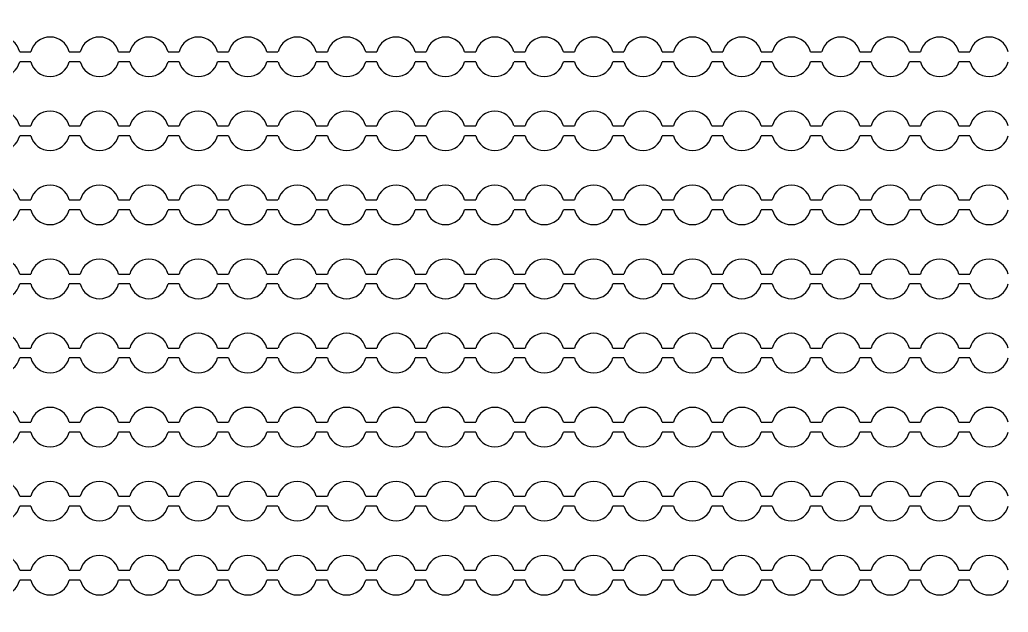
# Model space of a CAD drawing. Extents: x 4056 to 105656, y 4120 to 105720.
# Drawn here: x 59891 to 60891, y 70862 to 71462 of the extents above; entities that cross this region are included whole.
import ezdxf

# ---------------------------------------------------------------- set-up
doc = ezdxf.new("R2010")
doc.units = 13
doc.header["$MEASUREMENT"] = 0
doc.layers.add('Main Layer', color=7, linetype='Continuous', lineweight=0)

msp = doc.modelspace()

# ---------------------------------------------------------------- linework, layer by layer
for p, q in [((59890.9, 71429.2), (59902.1, 71429.2)), ((59940.9, 71429.2), (59952.1, 71429.2)), ((59990.9, 71429.2), (60002.1, 71429.2)), ((60040.9, 71429.2), (60052.1, 71429.2)), ((60090.9, 71429.2), (60102.1, 71429.2)), ((60140.9, 71429.2), (60152.1, 71429.2)), ((60190.9, 71429.2), (60202.1, 71429.2)), ((60240.9, 71429.2), (60252.1, 71429.2)), ((60290.9, 71429.2), (60302.1, 71429.2)), ((60340.9, 71429.2), (60352.1, 71429.2)), ((60390.9, 71429.2), (60402.1, 71429.2)), ((60440.9, 71429.2), (60452.1, 71429.2)), ((60490.9, 71429.2), (60502.1, 71429.2)), ((60540.9, 71429.2), (60552.1, 71429.2)), ((60590.9, 71429.2), (60602.1, 71429.2)), ((60640.9, 71429.2), (60652.1, 71429.2)), ((60690.9, 71429.2), (60702.1, 71429.2)), ((60740.9, 71429.2), (60752.1, 71429.2)), ((60790.9, 71429.2), (60802.1, 71429.2)), ((60840.9, 71429.2), (60852.1, 71429.2)), ((59902.1, 71419.2), (59890.9, 71419.2)), ((59952.1, 71419.2), (59940.9, 71419.2)), ((60002.1, 71419.2), (59990.9, 71419.2)), ((60052.1, 71419.2), (60040.9, 71419.2)), ((60102.1, 71419.2), (60090.9, 71419.2)), ((60152.1, 71419.2), (60140.9, 71419.2)), ((60202.1, 71419.2), (60190.9, 71419.2)), ((60252.1, 71419.2), (60240.9, 71419.2)), ((60302.1, 71419.2), (60290.9, 71419.2)), ((60352.1, 71419.2), (60340.9, 71419.2)), ((60402.1, 71419.2), (60390.9, 71419.2)), ((60452.1, 71419.2), (60440.9, 71419.2)), ((60502.1, 71419.2), (60490.9, 71419.2)), ((60552.1, 71419.2), (60540.9, 71419.2)), ((60602.1, 71419.2), (60590.9, 71419.2)), ((60652.1, 71419.2), (60640.9, 71419.2)), ((60702.1, 71419.2), (60690.9, 71419.2)), ((60752.1, 71419.2), (60740.9, 71419.2)), ((60802.1, 71419.2), (60790.9, 71419.2)), ((60852.1, 71419.2), (60840.9, 71419.2)), ((59890.9, 71354.2), (59902.1, 71354.2)), ((59940.9, 71354.2), (59952.1, 71354.2)), ((59990.9, 71354.2), (60002.1, 71354.2)), ((60040.9, 71354.2), (60052.1, 71354.2)), ((60090.9, 71354.2), (60102.1, 71354.2)), ((60140.9, 71354.2), (60152.1, 71354.2)), ((60190.9, 71354.2), (60202.1, 71354.2)), ((60240.9, 71354.2), (60252.1, 71354.2)), ((60290.9, 71354.2), (60302.1, 71354.2)), ((60340.9, 71354.2), (60352.1, 71354.2)), ((60390.9, 71354.2), (60402.1, 71354.2)), ((60440.9, 71354.2), (60452.1, 71354.2)), ((60490.9, 71354.2), (60502.1, 71354.2)), ((60540.9, 71354.2), (60552.1, 71354.2)), ((60590.9, 71354.2), (60602.1, 71354.2)), ((60640.9, 71354.2), (60652.1, 71354.2)), ((60690.9, 71354.2), (60702.1, 71354.2)), ((60740.9, 71354.2), (60752.1, 71354.2)), ((60790.9, 71354.2), (60802.1, 71354.2)), ((60840.9, 71354.2), (60852.1, 71354.2)), ((59902.1, 71344.2), (59890.9, 71344.2)), ((59952.1, 71344.2), (59940.9, 71344.2)), ((60002.1, 71344.2), (59990.9, 71344.2)), ((60052.1, 71344.2), (60040.9, 71344.2)), ((60102.1, 71344.2), (60090.9, 71344.2)), ((60152.1, 71344.2), (60140.9, 71344.2)), ((60202.1, 71344.2), (60190.9, 71344.2)), ((60252.1, 71344.2), (60240.9, 71344.2)), ((60302.1, 71344.2), (60290.9, 71344.2)), ((60352.1, 71344.2), (60340.9, 71344.2)), ((60402.1, 71344.2), (60390.9, 71344.2)), ((60452.1, 71344.2), (60440.9, 71344.2)), ((60502.1, 71344.2), (60490.9, 71344.2)), ((60552.1, 71344.2), (60540.9, 71344.2)), ((60602.1, 71344.2), (60590.9, 71344.2)), ((60652.1, 71344.2), (60640.9, 71344.2)), ((60702.1, 71344.2), (60690.9, 71344.2)), ((60752.1, 71344.2), (60740.9, 71344.2)), ((60802.1, 71344.2), (60790.9, 71344.2)), ((60852.1, 71344.2), (60840.9, 71344.2)), ((59890.9, 71279.2), (59902.1, 71279.2)), ((59940.9, 71279.2), (59952.1, 71279.2)), ((59990.9, 71279.2), (60002.1, 71279.2)), ((60040.9, 71279.2), (60052.1, 71279.2)), ((60090.9, 71279.2), (60102.1, 71279.2)), ((60140.9, 71279.2), (60152.1, 71279.2)), ((60190.9, 71279.2), (60202.1, 71279.2)), ((60240.9, 71279.2), (60252.1, 71279.2)), ((60290.9, 71279.2), (60302.1, 71279.2)), ((60340.9, 71279.2), (60352.1, 71279.2)), ((60390.9, 71279.2), (60402.1, 71279.2)), ((60440.9, 71279.2), (60452.1, 71279.2)), ((60490.9, 71279.2), (60502.1, 71279.2)), ((60540.9, 71279.2), (60552.1, 71279.2)), ((60590.9, 71279.2), (60602.1, 71279.2)), ((60640.9, 71279.2), (60652.1, 71279.2)), ((60690.9, 71279.2), (60702.1, 71279.2)), ((60740.9, 71279.2), (60752.1, 71279.2)), ((60790.9, 71279.2), (60802.1, 71279.2)), ((60840.9, 71279.2), (60852.1, 71279.2)), ((59902.1, 71269.2), (59890.9, 71269.2)), ((59952.1, 71269.2), (59940.9, 71269.2)), ((60002.1, 71269.2), (59990.9, 71269.2)), ((60052.1, 71269.2), (60040.9, 71269.2)), ((60102.1, 71269.2), (60090.9, 71269.2)), ((60152.1, 71269.2), (60140.9, 71269.2)), ((60202.1, 71269.2), (60190.9, 71269.2)), ((60252.1, 71269.2), (60240.9, 71269.2)), ((60302.1, 71269.2), (60290.9, 71269.2)), ((60352.1, 71269.2), (60340.9, 71269.2)), ((60402.1, 71269.2), (60390.9, 71269.2)), ((60452.1, 71269.2), (60440.9, 71269.2)), ((60502.1, 71269.2), (60490.9, 71269.2)), ((60552.1, 71269.2), (60540.9, 71269.2)), ((60602.1, 71269.2), (60590.9, 71269.2)), ((60652.1, 71269.2), (60640.9, 71269.2)), ((60702.1, 71269.2), (60690.9, 71269.2)), ((60752.1, 71269.2), (60740.9, 71269.2)), ((60802.1, 71269.2), (60790.9, 71269.2)), ((60852.1, 71269.2), (60840.9, 71269.2)), ((59890.9, 71204.2), (59902.1, 71204.2)), ((59940.9, 71204.2), (59952.1, 71204.2)), ((59990.9, 71204.2), (60002.1, 71204.2)), ((60040.9, 71204.2), (60052.1, 71204.2)), ((60090.9, 71204.2), (60102.1, 71204.2)), ((60140.9, 71204.2), (60152.1, 71204.2)), ((60190.9, 71204.2), (60202.1, 71204.2)), ((60240.9, 71204.2), (60252.1, 71204.2)), ((60290.9, 71204.2), (60302.1, 71204.2)), ((60340.9, 71204.2), (60352.1, 71204.2)), ((60390.9, 71204.2), (60402.1, 71204.2)), ((60440.9, 71204.2), (60452.1, 71204.2)), ((60490.9, 71204.2), (60502.1, 71204.2)), ((60540.9, 71204.2), (60552.1, 71204.2)), ((60590.9, 71204.2), (60602.1, 71204.2)), ((60640.9, 71204.2), (60652.1, 71204.2)), ((60690.9, 71204.2), (60702.1, 71204.2)), ((60740.9, 71204.2), (60752.1, 71204.2)), ((60790.9, 71204.2), (60802.1, 71204.2)), ((60840.9, 71204.2), (60852.1, 71204.2)), ((59902.1, 71194.2), (59890.9, 71194.2)), ((59952.1, 71194.2), (59940.9, 71194.2)), ((60002.1, 71194.2), (59990.9, 71194.2)), ((60052.1, 71194.2), (60040.9, 71194.2)), ((60102.1, 71194.2), (60090.9, 71194.2)), ((60152.1, 71194.2), (60140.9, 71194.2)), ((60202.1, 71194.2), (60190.9, 71194.2)), ((60252.1, 71194.2), (60240.9, 71194.2)), ((60302.1, 71194.2), (60290.9, 71194.2)), ((60352.1, 71194.2), (60340.9, 71194.2)), ((60402.1, 71194.2), (60390.9, 71194.2)), ((60452.1, 71194.2), (60440.9, 71194.2)), ((60502.1, 71194.2), (60490.9, 71194.2)), ((60552.1, 71194.2), (60540.9, 71194.2)), ((60602.1, 71194.2), (60590.9, 71194.2)), ((60652.1, 71194.2), (60640.9, 71194.2)), ((60702.1, 71194.2), (60690.9, 71194.2)), ((60752.1, 71194.2), (60740.9, 71194.2)), ((60802.1, 71194.2), (60790.9, 71194.2)), ((60852.1, 71194.2), (60840.9, 71194.2)), ((59890.9, 71129.2), (59902.1, 71129.2)), ((59940.9, 71129.2), (59952.1, 71129.2)), ((59990.9, 71129.2), (60002.1, 71129.2)), ((60040.9, 71129.2), (60052.1, 71129.2)), ((60090.9, 71129.2), (60102.1, 71129.2)), ((60140.9, 71129.2), (60152.1, 71129.2)), ((60190.9, 71129.2), (60202.1, 71129.2)), ((60240.9, 71129.2), (60252.1, 71129.2)), ((60290.9, 71129.2), (60302.1, 71129.2)), ((60340.9, 71129.2), (60352.1, 71129.2)), ((60390.9, 71129.2), (60402.1, 71129.2)), ((60440.9, 71129.2), (60452.1, 71129.2)), ((60490.9, 71129.2), (60502.1, 71129.2)), ((60540.9, 71129.2), (60552.1, 71129.2)), ((60590.9, 71129.2), (60602.1, 71129.2)), ((60640.9, 71129.2), (60652.1, 71129.2)), ((60690.9, 71129.2), (60702.1, 71129.2)), ((60740.9, 71129.2), (60752.1, 71129.2)), ((60790.9, 71129.2), (60802.1, 71129.2)), ((60840.9, 71129.2), (60852.1, 71129.2)), ((59902.1, 71119.2), (59890.9, 71119.2)), ((59952.1, 71119.2), (59940.9, 71119.2)), ((60002.1, 71119.2), (59990.9, 71119.2)), ((60052.1, 71119.2), (60040.9, 71119.2)), ((60102.1, 71119.2), (60090.9, 71119.2)), ((60152.1, 71119.2), (60140.9, 71119.2)), ((60202.1, 71119.2), (60190.9, 71119.2)), ((60252.1, 71119.2), (60240.9, 71119.2)), ((60302.1, 71119.2), (60290.9, 71119.2)), ((60352.1, 71119.2), (60340.9, 71119.2)), ((60402.1, 71119.2), (60390.9, 71119.2)), ((60452.1, 71119.2), (60440.9, 71119.2)), ((60502.1, 71119.2), (60490.9, 71119.2)), ((60552.1, 71119.2), (60540.9, 71119.2)), ((60602.1, 71119.2), (60590.9, 71119.2)), ((60652.1, 71119.2), (60640.9, 71119.2)), ((60702.1, 71119.2), (60690.9, 71119.2)), ((60752.1, 71119.2), (60740.9, 71119.2)), ((60802.1, 71119.2), (60790.9, 71119.2)), ((60852.1, 71119.2), (60840.9, 71119.2)), ((59890.9, 71054.2), (59902.1, 71054.2)), ((59940.9, 71054.2), (59952.1, 71054.2)), ((59990.9, 71054.2), (60002.1, 71054.2)), ((60040.9, 71054.2), (60052.1, 71054.2)), ((60090.9, 71054.2), (60102.1, 71054.2)), ((60140.9, 71054.2), (60152.1, 71054.2)), ((60190.9, 71054.2), (60202.1, 71054.2)), ((60240.9, 71054.2), (60252.1, 71054.2)), ((60290.9, 71054.2), (60302.1, 71054.2)), ((60340.9, 71054.2), (60352.1, 71054.2)), ((60390.9, 71054.2), (60402.1, 71054.2)), ((60440.9, 71054.2), (60452.1, 71054.2)), ((60490.9, 71054.2), (60502.1, 71054.2)), ((60540.9, 71054.2), (60552.1, 71054.2)), ((60590.9, 71054.2), (60602.1, 71054.2)), ((60640.9, 71054.2), (60652.1, 71054.2)), ((60690.9, 71054.2), (60702.1, 71054.2)), ((60740.9, 71054.2), (60752.1, 71054.2)), ((60790.9, 71054.2), (60802.1, 71054.2)), ((60840.9, 71054.2), (60852.1, 71054.2)), ((59902.1, 71044.2), (59890.9, 71044.2)), ((59952.1, 71044.2), (59940.9, 71044.2)), ((60002.1, 71044.2), (59990.9, 71044.2)), ((60052.1, 71044.2), (60040.9, 71044.2)), ((60102.1, 71044.2), (60090.9, 71044.2)), ((60152.1, 71044.2), (60140.9, 71044.2)), ((60202.1, 71044.2), (60190.9, 71044.2)), ((60252.1, 71044.2), (60240.9, 71044.2)), ((60302.1, 71044.2), (60290.9, 71044.2)), ((60352.1, 71044.2), (60340.9, 71044.2)), ((60402.1, 71044.2), (60390.9, 71044.2)), ((60452.1, 71044.2), (60440.9, 71044.2)), ((60502.1, 71044.2), (60490.9, 71044.2)), ((60552.1, 71044.2), (60540.9, 71044.2)), ((60602.1, 71044.2), (60590.9, 71044.2)), ((60652.1, 71044.2), (60640.9, 71044.2)), ((60702.1, 71044.2), (60690.9, 71044.2)), ((60752.1, 71044.2), (60740.9, 71044.2)), ((60802.1, 71044.2), (60790.9, 71044.2)), ((60852.1, 71044.2), (60840.9, 71044.2)), ((59890.9, 70979.2), (59902.1, 70979.2)), ((59940.9, 70979.2), (59952.1, 70979.2)), ((59990.9, 70979.2), (60002.1, 70979.2)), ((60040.9, 70979.2), (60052.1, 70979.2)), ((60090.9, 70979.2), (60102.1, 70979.2)), ((60140.9, 70979.2), (60152.1, 70979.2)), ((60190.9, 70979.2), (60202.1, 70979.2)), ((60240.9, 70979.2), (60252.1, 70979.2)), ((60290.9, 70979.2), (60302.1, 70979.2)), ((60340.9, 70979.2), (60352.1, 70979.2)), ((60390.9, 70979.2), (60402.1, 70979.2)), ((60440.9, 70979.2), (60452.1, 70979.2)), ((60490.9, 70979.2), (60502.1, 70979.2)), ((60540.9, 70979.2), (60552.1, 70979.2)), ((60590.9, 70979.2), (60602.1, 70979.2)), ((60640.9, 70979.2), (60652.1, 70979.2)), ((60690.9, 70979.2), (60702.1, 70979.2)), ((60740.9, 70979.2), (60752.1, 70979.2)), ((60790.9, 70979.2), (60802.1, 70979.2)), ((60840.9, 70979.2), (60852.1, 70979.2)), ((59902.1, 70969.2), (59890.9, 70969.2)), ((59952.1, 70969.2), (59940.9, 70969.2)), ((60002.1, 70969.2), (59990.9, 70969.2)), ((60052.1, 70969.2), (60040.9, 70969.2)), ((60102.1, 70969.2), (60090.9, 70969.2)), ((60152.1, 70969.2), (60140.9, 70969.2)), ((60202.1, 70969.2), (60190.9, 70969.2)), ((60252.1, 70969.2), (60240.9, 70969.2)), ((60302.1, 70969.2), (60290.9, 70969.2)), ((60352.1, 70969.2), (60340.9, 70969.2)), ((60402.1, 70969.2), (60390.9, 70969.2)), ((60452.1, 70969.2), (60440.9, 70969.2)), ((60502.1, 70969.2), (60490.9, 70969.2)), ((60552.1, 70969.2), (60540.9, 70969.2)), ((60602.1, 70969.2), (60590.9, 70969.2)), ((60652.1, 70969.2), (60640.9, 70969.2)), ((60702.1, 70969.2), (60690.9, 70969.2)), ((60752.1, 70969.2), (60740.9, 70969.2)), ((60802.1, 70969.2), (60790.9, 70969.2)), ((60852.1, 70969.2), (60840.9, 70969.2)), ((59890.9, 70904.2), (59902.1, 70904.2)), ((59940.9, 70904.2), (59952.1, 70904.2)), ((59990.9, 70904.2), (60002.1, 70904.2)), ((60040.9, 70904.2), (60052.1, 70904.2)), ((60090.9, 70904.2), (60102.1, 70904.2)), ((60140.9, 70904.2), (60152.1, 70904.2)), ((60190.9, 70904.2), (60202.1, 70904.2)), ((60240.9, 70904.2), (60252.1, 70904.2)), ((60290.9, 70904.2), (60302.1, 70904.2)), ((60340.9, 70904.2), (60352.1, 70904.2)), ((60390.9, 70904.2), (60402.1, 70904.2)), ((60440.9, 70904.2), (60452.1, 70904.2)), ((60490.9, 70904.2), (60502.1, 70904.2)), ((60540.9, 70904.2), (60552.1, 70904.2)), ((60590.9, 70904.2), (60602.1, 70904.2)), ((60640.9, 70904.2), (60652.1, 70904.2)), ((60690.9, 70904.2), (60702.1, 70904.2)), ((60740.9, 70904.2), (60752.1, 70904.2)), ((60790.9, 70904.2), (60802.1, 70904.2)), ((60840.9, 70904.2), (60852.1, 70904.2)), ((59902.1, 70894.2), (59890.9, 70894.2)), ((59952.1, 70894.2), (59940.9, 70894.2)), ((60002.1, 70894.2), (59990.9, 70894.2)), ((60052.1, 70894.2), (60040.9, 70894.2)), ((60102.1, 70894.2), (60090.9, 70894.2)), ((60152.1, 70894.2), (60140.9, 70894.2)), ((60202.1, 70894.2), (60190.9, 70894.2)), ((60252.1, 70894.2), (60240.9, 70894.2)), ((60302.1, 70894.2), (60290.9, 70894.2)), ((60352.1, 70894.2), (60340.9, 70894.2)), ((60402.1, 70894.2), (60390.9, 70894.2)), ((60452.1, 70894.2), (60440.9, 70894.2)), ((60502.1, 70894.2), (60490.9, 70894.2)), ((60552.1, 70894.2), (60540.9, 70894.2)), ((60602.1, 70894.2), (60590.9, 70894.2)), ((60652.1, 70894.2), (60640.9, 70894.2)), ((60702.1, 70894.2), (60690.9, 70894.2)), ((60752.1, 70894.2), (60740.9, 70894.2)), ((60802.1, 70894.2), (60790.9, 70894.2)), ((60852.1, 70894.2), (60840.9, 70894.2))]:
    msp.add_line(p, q)
at = {"lineweight": 0}
msp.add_circle((61011.6, 73976.1), 11000, dxfattribs=at)
for centre, start, end in [((59871.5, 71424.2), 14.4775, 165.5225), ((59921.5, 71424.2), 14.4775, 165.5225), ((59971.5, 71424.2), 14.4775, 165.5225), ((60021.5, 71424.2), 14.4775, 165.5225), ((60071.5, 71424.2), 14.4775, 165.5225), ((60121.5, 71424.2), 14.4775, 165.5225), ((60171.5, 71424.2), 14.4775, 165.5225), ((60221.5, 71424.2), 14.4775, 165.5225), ((60271.5, 71424.2), 14.4775, 165.5225), ((60321.5, 71424.2), 14.4775, 165.5225), ((60371.5, 71424.2), 14.4775, 165.5225), ((60421.5, 71424.2), 14.4775, 165.5225), ((60471.5, 71424.2), 14.4775, 165.5225), ((60521.5, 71424.2), 14.4775, 165.5225), ((60571.5, 71424.2), 14.4775, 165.5225), ((60621.5, 71424.2), 14.4775, 165.5225), ((60671.5, 71424.2), 14.4775, 165.5225), ((60721.5, 71424.2), 14.4775, 165.5225), ((60771.5, 71424.2), 14.4775, 165.5225), ((60821.5, 71424.2), 14.4775, 165.5225), ((60871.5, 71424.2), 14.4775, 165.5225), ((59871.5, 71424.2), 194.4775, 345.5225), ((59921.5, 71424.2), 194.4775, 345.5225), ((59971.5, 71424.2), 194.4775, 345.5225), ((60021.5, 71424.2), 194.4775, 345.5225), ((60071.5, 71424.2), 194.4775, 345.5225), ((60121.5, 71424.2), 194.4775, 345.5225), ((60171.5, 71424.2), 194.4775, 345.5225), ((60221.5, 71424.2), 194.4775, 345.5225), ((60271.5, 71424.2), 194.4775, 345.5225), ((60321.5, 71424.2), 194.4775, 345.5225), ((60371.5, 71424.2), 194.4775, 345.5225), ((60421.5, 71424.2), 194.4775, 345.5225), ((60471.5, 71424.2), 194.4775, 345.5225), ((60521.5, 71424.2), 194.4775, 345.5225), ((60571.5, 71424.2), 194.4775, 345.5225), ((60621.5, 71424.2), 194.4775, 345.5225), ((60671.5, 71424.2), 194.4775, 345.5225), ((60721.5, 71424.2), 194.4775, 345.5225), ((60771.5, 71424.2), 194.4775, 345.5225), ((60821.5, 71424.2), 194.4775, 345.5225), ((60871.5, 71424.2), 194.4775, 345.5225), ((59871.5, 71349.2), 14.4775, 165.5225), ((59921.5, 71349.2), 14.4775, 165.5225), ((59971.5, 71349.2), 14.4775, 165.5225), ((60021.5, 71349.2), 14.4775, 165.5225), ((60071.5, 71349.2), 14.4775, 165.5225), ((60121.5, 71349.2), 14.4775, 165.5225), ((60171.5, 71349.2), 14.4775, 165.5225), ((60221.5, 71349.2), 14.4775, 165.5225), ((60271.5, 71349.2), 14.4775, 165.5225), ((60321.5, 71349.2), 14.4775, 165.5225), ((60371.5, 71349.2), 14.4775, 165.5225), ((60421.5, 71349.2), 14.4775, 165.5225), ((60471.5, 71349.2), 14.4775, 165.5225), ((60521.5, 71349.2), 14.4775, 165.5225), ((60571.5, 71349.2), 14.4775, 165.5225), ((60621.5, 71349.2), 14.4775, 165.5225), ((60671.5, 71349.2), 14.4775, 165.5225), ((60721.5, 71349.2), 14.4775, 165.5225), ((60771.5, 71349.2), 14.4775, 165.5225), ((60821.5, 71349.2), 14.4775, 165.5225), ((60871.5, 71349.2), 14.4775, 165.5225), ((59871.5, 71349.2), 194.4775, 345.5225), ((59921.5, 71349.2), 194.4775, 345.5225), ((59971.5, 71349.2), 194.4775, 345.5225), ((60021.5, 71349.2), 194.4775, 345.5225), ((60071.5, 71349.2), 194.4775, 345.5225), ((60121.5, 71349.2), 194.4775, 345.5225), ((60171.5, 71349.2), 194.4775, 345.5225), ((60221.5, 71349.2), 194.4775, 345.5225), ((60271.5, 71349.2), 194.4775, 345.5225), ((60321.5, 71349.2), 194.4775, 345.5225), ((60371.5, 71349.2), 194.4775, 345.5225), ((60421.5, 71349.2), 194.4775, 345.5225), ((60471.5, 71349.2), 194.4775, 345.5225), ((60521.5, 71349.2), 194.4775, 345.5225), ((60571.5, 71349.2), 194.4775, 345.5225), ((60621.5, 71349.2), 194.4775, 345.5225), ((60671.5, 71349.2), 194.4775, 345.5225), ((60721.5, 71349.2), 194.4775, 345.5225), ((60771.5, 71349.2), 194.4775, 345.5225), ((60821.5, 71349.2), 194.4775, 345.5225), ((60871.5, 71349.2), 194.4775, 345.5225), ((59871.5, 71274.2), 14.4775, 165.5225), ((59921.5, 71274.2), 14.4775, 165.5225), ((59971.5, 71274.2), 14.4775, 165.5225), ((60021.5, 71274.2), 14.4775, 165.5225), ((60071.5, 71274.2), 14.4775, 165.5225), ((60121.5, 71274.2), 14.4775, 165.5225), ((60171.5, 71274.2), 14.4775, 165.5225), ((60221.5, 71274.2), 14.4775, 165.5225), ((60271.5, 71274.2), 14.4775, 165.5225), ((60321.5, 71274.2), 14.4775, 165.5225), ((60371.5, 71274.2), 14.4775, 165.5225), ((60421.5, 71274.2), 14.4775, 165.5225), ((60471.5, 71274.2), 14.4775, 165.5225), ((60521.5, 71274.2), 14.4775, 165.5225), ((60571.5, 71274.2), 14.4775, 165.5225), ((60621.5, 71274.2), 14.4775, 165.5225), ((60671.5, 71274.2), 14.4775, 165.5225), ((60721.5, 71274.2), 14.4775, 165.5225), ((60771.5, 71274.2), 14.4775, 165.5225), ((60821.5, 71274.2), 14.4775, 165.5225), ((60871.5, 71274.2), 14.4775, 165.5225), ((59871.5, 71274.2), 194.4775, 345.5225), ((59921.5, 71274.2), 194.4775, 345.5225), ((59971.5, 71274.2), 194.4775, 345.5225), ((60021.5, 71274.2), 194.4775, 345.5225), ((60071.5, 71274.2), 194.4775, 345.5225), ((60121.5, 71274.2), 194.4775, 345.5225), ((60171.5, 71274.2), 194.4775, 345.5225), ((60221.5, 71274.2), 194.4775, 345.5225), ((60271.5, 71274.2), 194.4775, 345.5225), ((60321.5, 71274.2), 194.4775, 345.5225), ((60371.5, 71274.2), 194.4775, 345.5225), ((60421.5, 71274.2), 194.4775, 345.5225), ((60471.5, 71274.2), 194.4775, 345.5225), ((60521.5, 71274.2), 194.4775, 345.5225), ((60571.5, 71274.2), 194.4775, 345.5225), ((60621.5, 71274.2), 194.4775, 345.5225), ((60671.5, 71274.2), 194.4775, 345.5225), ((60721.5, 71274.2), 194.4775, 345.5225), ((60771.5, 71274.2), 194.4775, 345.5225), ((60821.5, 71274.2), 194.4775, 345.5225), ((60871.5, 71274.2), 194.4775, 345.5225), ((59871.5, 71199.2), 14.4775, 165.5225), ((59921.5, 71199.2), 14.4775, 165.5225), ((59971.5, 71199.2), 14.4775, 165.5225), ((60021.5, 71199.2), 14.4775, 165.5225), ((60071.5, 71199.2), 14.4775, 165.5225), ((60121.5, 71199.2), 14.4775, 165.5225), ((60171.5, 71199.2), 14.4775, 165.5225), ((60221.5, 71199.2), 14.4775, 165.5225), ((60271.5, 71199.2), 14.4775, 165.5225), ((60321.5, 71199.2), 14.4775, 165.5225), ((60371.5, 71199.2), 14.4775, 165.5225), ((60421.5, 71199.2), 14.4775, 165.5225), ((60471.5, 71199.2), 14.4775, 165.5225), ((60521.5, 71199.2), 14.4775, 165.5225), ((60571.5, 71199.2), 14.4775, 165.5225), ((60621.5, 71199.2), 14.4775, 165.5225), ((60671.5, 71199.2), 14.4775, 165.5225), ((60721.5, 71199.2), 14.4775, 165.5225), ((60771.5, 71199.2), 14.4775, 165.5225), ((60821.5, 71199.2), 14.4775, 165.5225), ((60871.5, 71199.2), 14.4775, 165.5225), ((59871.5, 71199.2), 194.4775, 345.5225), ((59921.5, 71199.2), 194.4775, 345.5225), ((59971.5, 71199.2), 194.4775, 345.5225), ((60021.5, 71199.2), 194.4775, 345.5225), ((60071.5, 71199.2), 194.4775, 345.5225), ((60121.5, 71199.2), 194.4775, 345.5225), ((60171.5, 71199.2), 194.4775, 345.5225), ((60221.5, 71199.2), 194.4775, 345.5225), ((60271.5, 71199.2), 194.4775, 345.5225), ((60321.5, 71199.2), 194.4775, 345.5225), ((60371.5, 71199.2), 194.4775, 345.5225), ((60421.5, 71199.2), 194.4775, 345.5225), ((60471.5, 71199.2), 194.4775, 345.5225), ((60521.5, 71199.2), 194.4775, 345.5225), ((60571.5, 71199.2), 194.4775, 345.5225), ((60621.5, 71199.2), 194.4775, 345.5225), ((60671.5, 71199.2), 194.4775, 345.5225), ((60721.5, 71199.2), 194.4775, 345.5225), ((60771.5, 71199.2), 194.4775, 345.5225), ((60821.5, 71199.2), 194.4775, 345.5225), ((60871.5, 71199.2), 194.4775, 345.5225), ((59871.5, 71124.2), 14.4775, 165.5225), ((59921.5, 71124.2), 14.4775, 165.5225), ((59971.5, 71124.2), 14.4775, 165.5225), ((60021.5, 71124.2), 14.4775, 165.5225), ((60071.5, 71124.2), 14.4775, 165.5225), ((60121.5, 71124.2), 14.4775, 165.5225), ((60171.5, 71124.2), 14.4775, 165.5225), ((60221.5, 71124.2), 14.4775, 165.5225), ((60271.5, 71124.2), 14.4775, 165.5225), ((60321.5, 71124.2), 14.4775, 165.5225), ((60371.5, 71124.2), 14.4775, 165.5225), ((60421.5, 71124.2), 14.4775, 165.5225), ((60471.5, 71124.2), 14.4775, 165.5225), ((60521.5, 71124.2), 14.4775, 165.5225), ((60571.5, 71124.2), 14.4775, 165.5225), ((60621.5, 71124.2), 14.4775, 165.5225), ((60671.5, 71124.2), 14.4775, 165.5225), ((60721.5, 71124.2), 14.4775, 165.5225), ((60771.5, 71124.2), 14.4775, 165.5225), ((60821.5, 71124.2), 14.4775, 165.5225), ((60871.5, 71124.2), 14.4775, 165.5225), ((59871.5, 71124.2), 194.4775, 345.5225), ((59921.5, 71124.2), 194.4775, 345.5225), ((59971.5, 71124.2), 194.4775, 345.5225), ((60021.5, 71124.2), 194.4775, 345.5225), ((60071.5, 71124.2), 194.4775, 345.5225), ((60121.5, 71124.2), 194.4775, 345.5225), ((60171.5, 71124.2), 194.4775, 345.5225), ((60221.5, 71124.2), 194.4775, 345.5225), ((60271.5, 71124.2), 194.4775, 345.5225), ((60321.5, 71124.2), 194.4775, 345.5225), ((60371.5, 71124.2), 194.4775, 345.5225), ((60421.5, 71124.2), 194.4775, 345.5225), ((60471.5, 71124.2), 194.4775, 345.5225), ((60521.5, 71124.2), 194.4775, 345.5225), ((60571.5, 71124.2), 194.4775, 345.5225), ((60621.5, 71124.2), 194.4775, 345.5225), ((60671.5, 71124.2), 194.4775, 345.5225), ((60721.5, 71124.2), 194.4775, 345.5225), ((60771.5, 71124.2), 194.4775, 345.5225), ((60821.5, 71124.2), 194.4775, 345.5225), ((60871.5, 71124.2), 194.4775, 345.5225), ((59871.5, 71049.2), 14.4775, 165.5225), ((59921.5, 71049.2), 14.4775, 165.5225), ((59971.5, 71049.2), 14.4775, 165.5225), ((60021.5, 71049.2), 14.4775, 165.5225), ((60071.5, 71049.2), 14.4775, 165.5225), ((60121.5, 71049.2), 14.4775, 165.5225), ((60171.5, 71049.2), 14.4775, 165.5225), ((60221.5, 71049.2), 14.4775, 165.5225), ((60271.5, 71049.2), 14.4775, 165.5225), ((60321.5, 71049.2), 14.4775, 165.5225), ((60371.5, 71049.2), 14.4775, 165.5225), ((60421.5, 71049.2), 14.4775, 165.5225), ((60471.5, 71049.2), 14.4775, 165.5225), ((60521.5, 71049.2), 14.4775, 165.5225), ((60571.5, 71049.2), 14.4775, 165.5225), ((60621.5, 71049.2), 14.4775, 165.5225), ((60671.5, 71049.2), 14.4775, 165.5225), ((60721.5, 71049.2), 14.4775, 165.5225), ((60771.5, 71049.2), 14.4775, 165.5225), ((60821.5, 71049.2), 14.4775, 165.5225), ((60871.5, 71049.2), 14.4775, 165.5225), ((59871.5, 71049.2), 194.4775, 345.5225), ((59921.5, 71049.2), 194.4775, 345.5225), ((59971.5, 71049.2), 194.4775, 345.5225), ((60021.5, 71049.2), 194.4775, 345.5225), ((60071.5, 71049.2), 194.4775, 345.5225), ((60121.5, 71049.2), 194.4775, 345.5225), ((60171.5, 71049.2), 194.4775, 345.5225), ((60221.5, 71049.2), 194.4775, 345.5225), ((60271.5, 71049.2), 194.4775, 345.5225), ((60321.5, 71049.2), 194.4775, 345.5225), ((60371.5, 71049.2), 194.4775, 345.5225), ((60421.5, 71049.2), 194.4775, 345.5225), ((60471.5, 71049.2), 194.4775, 345.5225), ((60521.5, 71049.2), 194.4775, 345.5225), ((60571.5, 71049.2), 194.4775, 345.5225), ((60621.5, 71049.2), 194.4775, 345.5225), ((60671.5, 71049.2), 194.4775, 345.5225), ((60721.5, 71049.2), 194.4775, 345.5225), ((60771.5, 71049.2), 194.4775, 345.5225), ((60821.5, 71049.2), 194.4775, 345.5225), ((60871.5, 71049.2), 194.4775, 345.5225), ((59871.5, 70974.2), 14.4775, 165.5225), ((59921.5, 70974.2), 14.4775, 165.5225), ((59971.5, 70974.2), 14.4775, 165.5225), ((60021.5, 70974.2), 14.4775, 165.5225), ((60071.5, 70974.2), 14.4775, 165.5225), ((60121.5, 70974.2), 14.4775, 165.5225), ((60171.5, 70974.2), 14.4775, 165.5225), ((60221.5, 70974.2), 14.4775, 165.5225), ((60271.5, 70974.2), 14.4775, 165.5225), ((60321.5, 70974.2), 14.4775, 165.5225), ((60371.5, 70974.2), 14.4775, 165.5225), ((60421.5, 70974.2), 14.4775, 165.5225), ((60471.5, 70974.2), 14.4775, 165.5225), ((60521.5, 70974.2), 14.4775, 165.5225), ((60571.5, 70974.2), 14.4775, 165.5225), ((60621.5, 70974.2), 14.4775, 165.5225), ((60671.5, 70974.2), 14.4775, 165.5225), ((60721.5, 70974.2), 14.4775, 165.5225), ((60771.5, 70974.2), 14.4775, 165.5225), ((60821.5, 70974.2), 14.4775, 165.5225), ((60871.5, 70974.2), 14.4775, 165.5225), ((59871.5, 70974.2), 194.4775, 345.5225), ((59921.5, 70974.2), 194.4775, 345.5225), ((59971.5, 70974.2), 194.4775, 345.5225), ((60021.5, 70974.2), 194.4775, 345.5225), ((60071.5, 70974.2), 194.4775, 345.5225), ((60121.5, 70974.2), 194.4775, 345.5225), ((60171.5, 70974.2), 194.4775, 345.5225), ((60221.5, 70974.2), 194.4775, 345.5225), ((60271.5, 70974.2), 194.4775, 345.5225), ((60321.5, 70974.2), 194.4775, 345.5225), ((60371.5, 70974.2), 194.4775, 345.5225), ((60421.5, 70974.2), 194.4775, 345.5225), ((60471.5, 70974.2), 194.4775, 345.5225), ((60521.5, 70974.2), 194.4775, 345.5225), ((60571.5, 70974.2), 194.4775, 345.5225), ((60621.5, 70974.2), 194.4775, 345.5225), ((60671.5, 70974.2), 194.4775, 345.5225), ((60721.5, 70974.2), 194.4775, 345.5225), ((60771.5, 70974.2), 194.4775, 345.5225), ((60821.5, 70974.2), 194.4775, 345.5225), ((60871.5, 70974.2), 194.4775, 345.5225), ((59871.5, 70899.2), 14.4775, 165.5225), ((59921.5, 70899.2), 14.4775, 165.5225), ((59971.5, 70899.2), 14.4775, 165.5225), ((60021.5, 70899.2), 14.4775, 165.5225), ((60071.5, 70899.2), 14.4775, 165.5225), ((60121.5, 70899.2), 14.4775, 165.5225), ((60171.5, 70899.2), 14.4775, 165.5225), ((60221.5, 70899.2), 14.4775, 165.5225), ((60271.5, 70899.2), 14.4775, 165.5225), ((60321.5, 70899.2), 14.4775, 165.5225), ((60371.5, 70899.2), 14.4775, 165.5225), ((60421.5, 70899.2), 14.4775, 165.5225), ((60471.5, 70899.2), 14.4775, 165.5225), ((60521.5, 70899.2), 14.4775, 165.5225), ((60571.5, 70899.2), 14.4775, 165.5225), ((60621.5, 70899.2), 14.4775, 165.5225), ((60671.5, 70899.2), 14.4775, 165.5225), ((60721.5, 70899.2), 14.4775, 165.5225), ((60771.5, 70899.2), 14.4775, 165.5225), ((60821.5, 70899.2), 14.4775, 165.5225), ((60871.5, 70899.2), 14.4775, 165.5225), ((59871.5, 70899.2), 194.4775, 345.5225), ((59921.5, 70899.2), 194.4775, 345.5225), ((59971.5, 70899.2), 194.4775, 345.5225), ((60021.5, 70899.2), 194.4775, 345.5225), ((60071.5, 70899.2), 194.4775, 345.5225), ((60121.5, 70899.2), 194.4775, 345.5225), ((60171.5, 70899.2), 194.4775, 345.5225), ((60221.5, 70899.2), 194.4775, 345.5225), ((60271.5, 70899.2), 194.4775, 345.5225), ((60321.5, 70899.2), 194.4775, 345.5225), ((60371.5, 70899.2), 194.4775, 345.5225), ((60421.5, 70899.2), 194.4775, 345.5225), ((60471.5, 70899.2), 194.4775, 345.5225), ((60521.5, 70899.2), 194.4775, 345.5225), ((60571.5, 70899.2), 194.4775, 345.5225), ((60621.5, 70899.2), 194.4775, 345.5225), ((60671.5, 70899.2), 194.4775, 345.5225), ((60721.5, 70899.2), 194.4775, 345.5225), ((60771.5, 70899.2), 194.4775, 345.5225), ((60821.5, 70899.2), 194.4775, 345.5225), ((60871.5, 70899.2), 194.4775, 345.5225)]:
    msp.add_arc(centre, 20, start, end)
at = {"layer": 'Main Layer'}
msp.add_circle((54856, 54920.5), 50800, dxfattribs=at)

doc.saveas('drawing.dxf')
